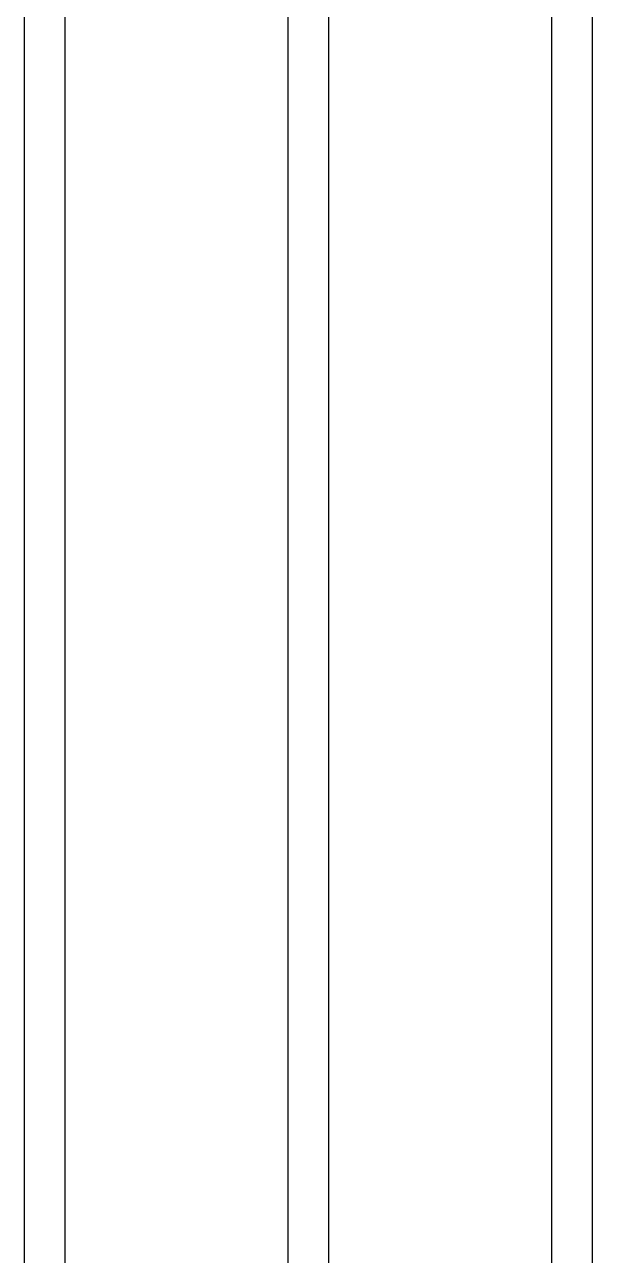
# Model space of a CAD drawing. Extents: x -7 to 295, y -11 to 39.
# Drawn here: x 173.618 to 174.318, y 6.21 to 7.728 of the extents above; entities that cross this region are included whole.
import ezdxf

# ---------------------------------------------------------------- set-up
doc = ezdxf.new("R2010")
doc.units = 0
doc.header["$LTSCALE"] = 20
doc.layers.add('VISTAP', color=244, linetype='CONTINUOUS')

msp = doc.modelspace()

# ---------------------------------------------------------------- linework, layer by layer
at = {"layer": 'VISTAP', "color": 1}
for p, q in [((173.6178, 5.3512), (173.6178, 8.6955)), ((173.6678, 5.3512), (173.6678, 8.6729)), ((173.9428, 5.3512), (173.9428, 8.5488)), ((173.9928, 5.3512), (173.9928, 8.5263)), ((174.3178, 7.2362), (174.3178, 8.3793)), ((174.2678, 7.2362), (174.2678, 8.3223)), ((174.2678, 5.3512), (174.2678, 7.2362)), ((174.3178, 5.3512), (174.3178, 7.2362))]:
    msp.add_line(p, q, dxfattribs=at)

doc.saveas('drawing.dxf')
